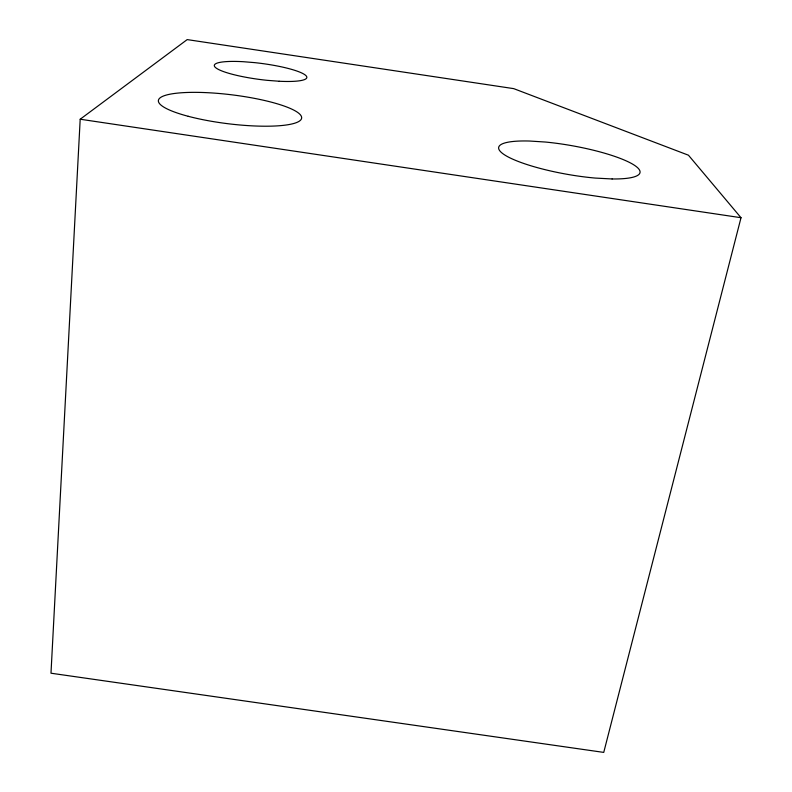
<?xml version="1.0" encoding="UTF-8"?>
<svg xmlns="http://www.w3.org/2000/svg" width="792" height="792" viewBox="0 0 792 792"><rect width="100%" height="100%" fill="white"/><g stroke="black" fill="none" stroke-linecap="round" stroke-linejoin="round"><path stroke-width="1.19" d="M80.19 119.226L50.985 673.21L603.742 752.4L741.015 217.711L688.446 155.202L513.721 88.635L187.199 39.6L80.19 119.226L741.015 217.711M612.097 178.962L595.228 178.071A71.765 14.513 10.1 0 1 506.811 156.212A71.765 14.513 10.1 0 1 529.68 141.035L545.371 142.035A71.765 14.513 10.1 0 1 631.491 163.499A71.765 14.513 10.1 0 1 612.097 178.962M279.14 81.249L267.171 80.329A46.629 8.059 7.5 0 1 215.889 67.855A46.629 8.059 7.5 0 1 243.49 61.717L254.826 62.647A46.629 8.059 7.5 0 1 305.158 74.953A46.629 8.059 7.5 0 1 279.14 81.249M188.219 116.295A72.191 14.583 7 0 0 301.277 119.186A72.191 14.583 7 0 0 200.356 92.426A72.191 14.583 7 0 0 188.219 116.295"/></g></svg>
